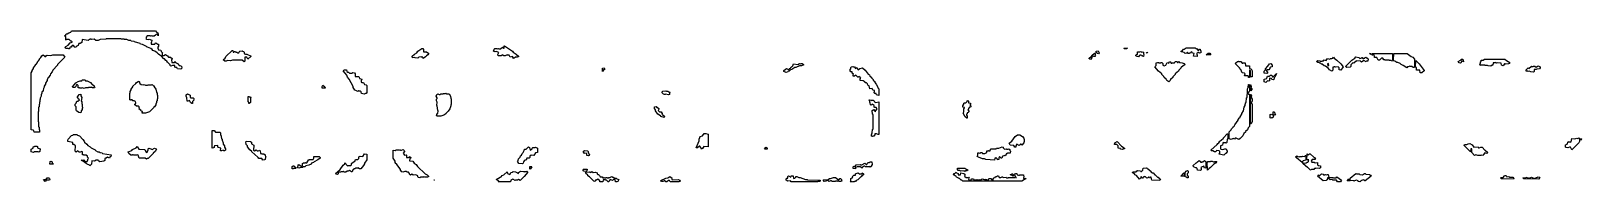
# Model space of a CAD drawing. Header units: millimetres. Extents: x 0 to 14907, y 0 to 722.
# Drawn here: x 0 to 7410, y 0 to 722 of the extents above; entities that cross this region are included whole.
import ezdxf

# ---------------------------------------------------------------- set-up
doc = ezdxf.new("R2010")
doc.units = ezdxf.units.MM
doc.layers.add('K', color=7, linetype='Continuous')

msp = doc.modelspace()

# ---------------------------------------------------------------- linework, layer by layer
at = {"layer": 'K'}
for points in [[(696.2, 546.5), (692.5, 546.5), (687.6, 549.2), (686.7, 557.2), (675.4, 557.2), (667.7, 553.6), (664.8, 556.3), (664.8, 559.9), (651.4, 572.4), (649.5, 577.7), (644.8, 580.4), (637.2, 589.3), (635.3, 589.3), (622.9, 601), (621.9, 603.6), (616.2, 605.4), (608.6, 610.8), (602.9, 617.9), (591.5, 625), (581.9, 628.6), (578.1, 634), (572.4, 637.5), (557.2, 644.7), (553.4, 644.7), (551.5, 648.3), (532.5, 657.2), (522.9, 659), (521, 662.5), (494.3, 669.7), (492.4, 671.5), (479.1, 673.3), (477.2, 676.8), (467.7, 676.8), (458.2, 680.4), (446.7, 680.4), (444.8, 682.2), (431.5, 682.2), (429.6, 684), (359.2, 684), (357.3, 682.2), (330.6, 680.4), (321.1, 676.8), (309.6, 676.8), (302, 682.2), (288.6, 680.4), (286.7, 682.2), (283, 682.2), (281.1, 680.4), (277.3, 680.4), (273.5, 676.8), (244.9, 680.4), (242.1, 667), (235.4, 662.5), (227.8, 662.5), (224.9, 652.7), (215.4, 647.4), (214.5, 642.9), (208.6, 644.7), (202.9, 651.8), (197.3, 651.8), (191.6, 644.7), (187.8, 644.7), (184.9, 642), (182.1, 635.7), (180.1, 635.7), (178.2, 637.5), (168.6, 637.5), (164.8, 639.3), (163.8, 643.9), (166.7, 648.4), (178.1, 653.8), (187.7, 664.5), (196.2, 668.9), (196.2, 670.6), (193.4, 673.2), (189.6, 673.2), (187.6, 676.8), (182, 680.4), (168.7, 680.4), (166.7, 678.5), (165.7, 693.8), (159.9, 699.3), (165.7, 702.9), (168.6, 707.4), (172.4, 707.4), (180.1, 712.7), (189.6, 716.3), (193.4, 721.7), (595.4, 721.7), (599.2, 716.3), (605.9, 713.6), (605.9, 710), (607.8, 708.2), (606.8, 698), (603.8, 704.5), (599.2, 707.1), (595.4, 701.8), (587.8, 696.5), (578.2, 696.5), (576.3, 698.2), (570.6, 696.4), (568.6, 698.2), (555.4, 698.2), (550.7, 692.1), (550.7, 686.7), (548.8, 685), (551.6, 682.4), (561, 680.6), (564.9, 682.4), (577.4, 677.9), (575.4, 668.8), (573.5, 667.1), (574.5, 659.2), (591.5, 659.2), (595.3, 664.5), (597.3, 664.5), (599.2, 662.7), (603, 662.7), (604.9, 659.1), (609.7, 658.2), (609.7, 649.2), (605.9, 643.8), (605.9, 640.3), (609.7, 631.5), (620.2, 630.6), (621.1, 624.3), (628.8, 617.1), (626.9, 613.5), (626.9, 604.7), (635.3, 603.8), (643, 609.2), (651.6, 602.9), (656.3, 596.7), (662, 596.7), (663.9, 598.5), (674.5, 590.4), (674.5, 586.7), (670.7, 583.1), (673.5, 571.7), (684.8, 571.7), (686.7, 575.2), (688.7, 575.2), (690.6, 571.6), (703.1, 565.4), (703.1, 561.8), (706.8, 560), (707.8, 557.4), (711.6, 557.4), (718.3, 552.9), (720.2, 543.8), (715.4, 539.3), (699.1, 540.2), (696.2, 546.5)], [(0, 522.5), (5.7, 529.6), (5.7, 533.2), (11.4, 542.1), (11.4, 545.7), (21, 558.2), (21, 561.8), (26.7, 565.4), (30.5, 570.7), (30.5, 574.3), (36.2, 579.7), (40, 585), (40, 588.6), (47.6, 595.7), (51.5, 602.9), (58.2, 607.4), (64.9, 602.9), (65.9, 600.2), (71.5, 600.2), (73.4, 603.8), (77.2, 605.6), (94.4, 603.8), (103.9, 607.4), (153.5, 607.4), (162.1, 597.4), (125.9, 561.7), (125.9, 558.1), (104.9, 534.9), (101.1, 526), (93.5, 517), (91.6, 509.9), (85.9, 502.8), (85.9, 499.2), (80.2, 495.6), (76.4, 488.5), (76.4, 484.9), (68.8, 472.4), (68.8, 467.1), (63.1, 458.1), (63.1, 452.8), (59.2, 447.4), (57.3, 436.7), (54.5, 432.2), (51.6, 431.3), (51.6, 424.2), (47.8, 417.1), (47.8, 409.9), (44, 401), (44, 393.8), (42.1, 392), (42.1, 383.1), (40.2, 381.3), (40.2, 372.4), (38.3, 370.6), (38.3, 359.9), (36.4, 358.1), (36.4, 336.7), (34.5, 334.9), (34.5, 288.6), (36.4, 286.8), (36.4, 263.6), (38.3, 261.8), (38.3, 251.1), (40.2, 249.3), (40.2, 238.4), (15.3, 238.4), (13.3, 245.6), (10.5, 248.2), (0, 249.1), (0, 522.5)], [(1008.6, 582.2), (963, 582.2), (953.4, 578.6), (938.2, 580.4), (932.5, 576.8), (926.7, 576.8), (918, 583.2), (927.6, 592.2), (931.4, 599.3), (961, 628.8), (964, 627.9), (965, 619.9), (968.6, 619.9), (970.5, 623.4), (976.4, 623.4), (978.3, 619.9), (983.9, 619.9), (985.9, 618.1), (993.4, 618.1), (994.3, 622.5), (997.2, 625.2), (1008.7, 627), (1010.6, 625.2), (1017.3, 624.3), (1020.2, 612.7), (1023.9, 610.9), (1031.6, 610.9), (1051.7, 601), (1035.3, 587.5), (1031.5, 596.5), (1022.1, 596.5), (1021.2, 577.8), (1018.2, 575), (1008.6, 582.2)], [(1833.4, 594.7), (1821.9, 592.9), (1820.9, 601.1), (1831.5, 610.9), (1842.9, 618.1), (1848.6, 625.2), (1867.7, 637.7), (1871.6, 637.7), (1874.5, 633.2), (1875.4, 620), (1877.2, 621.7), (1888.7, 621.7), (1901.2, 613.5), (1896.4, 607.2), (1888.7, 603.6), (1884.9, 598.3), (1873.4, 591), (1871.5, 596.5), (1865.8, 596.5), (1863.9, 598.2), (1852.5, 596.5), (1848.7, 591.1), (1835.3, 592.9), (1833.4, 594.7)], [(2302.9, 595.6), (2300.1, 600), (2288.6, 596.4), (2284.8, 605.4), (2277.2, 605.4), (2275.3, 607.2), (2265.8, 603.6), (2258.2, 603.6), (2250.6, 607.2), (2246.8, 603.6), (2231.4, 603.6), (2230.5, 610), (2234.3, 618.8), (2222, 623.2), (2218.2, 621.4), (2216.3, 623.2), (2212.4, 623.2), (2209.5, 626), (2213.3, 635), (2216.3, 637.7), (2225.8, 637.7), (2229.6, 636), (2233.5, 637.7), (2235.4, 635.9), (2242.9, 635.9), (2252.5, 644.9), (2259.2, 640.4), (2260.1, 638.1), (2260.9, 645.6), (2259, 649.3), (2262, 650.2), (2300.2, 625.2), (2304, 619.8), (2317.3, 610.9), (2329.8, 599.2), (2323, 596.5), (2319.1, 596.5), (2317.2, 598.2), (2307.8, 591.1), (2302.9, 590.2), (2302.9, 595.6)], [(5059.1, 586.7), (5058.1, 589.3), (5053.2, 590.2), (5066.7, 601.1), (5067.8, 604.2), (5068.8, 593.8), (5062, 585.7), (5059.1, 586.7)], [(5085.9, 604.6), (5083, 600), (5078.2, 599.1), (5074.3, 600.9), (5073.4, 603.6), (5068.5, 604.5), (5081.1, 616.3), (5084, 613.6), (5084, 606.4), (5085.9, 604.6)], [(5098.3, 627), (5103.1, 617.1), (5100.1, 612.5), (5095.3, 613.4), (5085.7, 620.7), (5090.5, 625.2), (5098.3, 627)], [(5223.8, 641.3), (5238.4, 640.4), (5233.5, 635.7), (5222.8, 636.6), (5223.8, 641.3)], [(5298.2, 621.7), (5302, 623.5), (5305.8, 619.9), (5309.6, 621.7), (5314.5, 620.7), (5314.5, 611.8), (5316.4, 610), (5315.4, 600), (5311.5, 600), (5309.6, 603.6), (5305.8, 603.6), (5303.9, 605.4), (5298.2, 605.4), (5293.5, 602.7), (5290.6, 598.2), (5281, 600), (5279.1, 603.6), (5276.1, 604.5), (5281, 609.2), (5285.7, 610), (5286.7, 621.7), (5298.2, 621.7)], [(5333.6, 618.9), (5332.5, 616.1), (5329.5, 617), (5330.5, 619.9), (5333.6, 618.9)], [(5540.2, 616.1), (5534.4, 616.1), (5532.5, 614.3), (5528.6, 614.3), (5524.8, 619.7), (5523, 619.7), (5521.1, 616.1), (5513.4, 614.3), (5509.6, 619.7), (5496.2, 621.5), (5493.3, 624.3), (5501.9, 628.8), (5505.8, 634.2), (5509.6, 634.2), (5519.1, 641.3), (5561.1, 641.3), (5564.9, 637.7), (5568.7, 637.7), (5574.4, 630.6), (5580, 630.6), (5581.9, 634.2), (5585.9, 634.2), (5586.9, 627.9), (5588.8, 626.1), (5588.8, 617), (5581.9, 616.1), (5580, 619.7), (5574.4, 619.7), (5572.5, 616.1), (5569.7, 615.2), (5569.7, 610), (5571.6, 608.2), (5570.7, 600), (5554.3, 600.9), (5556.2, 613.5), (5549.6, 616.1), (5545.8, 621.4), (5541.1, 618.8), (5540.2, 616.1)], [(5635.4, 607.2), (5615.1, 608.1), (5623.9, 616.3), (5631.6, 616.3), (5636.4, 610), (5635.4, 607.2)], [(6164.8, 562.5), (6161, 567.9), (6157.2, 567.9), (6153.4, 571.5), (6147.7, 571.5), (6140.9, 576), (6147.7, 580.6), (6157.3, 578.8), (6159.2, 577), (6168.6, 577), (6170.5, 578.8), (6174.3, 578.8), (6178.2, 584.2), (6187.7, 580.6), (6193.4, 589.5), (6204.8, 587.7), (6206.7, 589.5), (6214.4, 589.5), (6219.1, 592.2), (6222, 596.7), (6225.9, 591.3), (6239.2, 582.4), (6257.3, 565.4), (6268.8, 551), (6258.2, 533.9), (6249.5, 536.7), (6249.5, 545.6), (6244.8, 550), (6231.5, 548.2), (6229.6, 550), (6225.9, 550), (6223.9, 548.2), (6220.2, 548.2), (6219.2, 534.9), (6214.4, 530.4), (6203.8, 536.7), (6199.1, 542.9), (6183.9, 553.6), (6178.1, 555.4), (6168.6, 562.5), (6164.8, 562.5)], [(6328.6, 598.5), (6344, 594.9), (6347.8, 589.5), (6355.3, 591.3), (6357.2, 594.9), (6359.2, 594.9), (6363, 589.5), (6366.7, 589.5), (6368.6, 591.3), (6372.4, 591.3), (6374.3, 594.8), (6378.2, 596.7), (6382.1, 591.3), (6388.8, 588.6), (6386.9, 577.7), (6380.1, 576.8), (6378.2, 575), (6366.8, 580.4), (6357.2, 573.2), (6349.6, 578.6), (6334.4, 576.8), (6332.5, 578.6), (6319.2, 567.9), (6315.4, 569.6), (6307.8, 560.8), (6305, 559.9), (6305, 552.8), (6302.1, 548.2), (6285.8, 547.3), (6280, 552.8), (6309.6, 582.3), (6323.8, 592.2), (6328.6, 598.5)], [(6401.1, 614.5), (6402.1, 609.8), (6394, 613.6), (6401.1, 614.5)], [(6530.6, 571.5), (6524.8, 571.5), (6515.3, 576.8), (6500.1, 578.6), (6498.2, 580.4), (6490.5, 580.4), (6488.6, 582.2), (6469.6, 582.2), (6467.7, 584), (6463.9, 584), (6458.1, 591.1), (6452.5, 591.1), (6443, 582.2), (6435.3, 582.2), (6429.6, 594.7), (6419, 595.6), (6419, 601), (6416.2, 607.2), (6412.5, 607.2), (6410.6, 605.4), (6407.6, 606.3), (6407.6, 613.6), (6504, 614.5), (6505, 583.2), (6509.5, 582.4), (6511.4, 614.5), (6574.4, 614.5), (6593.5, 600.2), (6601.1, 596.6), (6609.7, 586.8), (6609.7, 549.2), (6606.8, 546.5), (6602.9, 546.5), (6597.2, 551.8), (6589.6, 551.8), (6587.7, 553.6), (6580.1, 550), (6576.3, 550), (6572.5, 546.4), (6555.3, 557.2), (6545.8, 560.8), (6541.9, 566.1), (6530.6, 571.5)], [(1577.2, 431.3), (1572.5, 434), (1568.6, 434), (1566.8, 435.7), (1561.1, 432.2), (1551.5, 437.5), (1544.8, 438.4), (1544.8, 442.1), (1539, 451), (1539, 456.4), (1520, 492), (1512.4, 501), (1508.6, 509.9), (1501, 520.6), (1491.4, 531.4), (1494.3, 534.1), (1498.2, 535.9), (1507.8, 535.9), (1508.8, 527.9), (1513.5, 525.2), (1517.3, 525.2), (1521.1, 519.9), (1534.3, 519.9), (1538.2, 523.5), (1545.9, 521.6), (1548.8, 517.1), (1548.8, 506.4), (1553.4, 502.1), (1555.3, 503.8), (1564.9, 503.8), (1567.8, 501.1), (1568.8, 494.9), (1581.2, 492.2), (1577.3, 483.1), (1577.3, 477.9), (1580.1, 475.2), (1587.8, 475.2), (1593.5, 466.3), (1601.1, 464.5), (1604, 461.8), (1604, 427.8), (1601.1, 423.2), (1597.3, 423.2), (1591.5, 419.7), (1579.1, 422.4), (1577.2, 431.3)], [(2729.5, 544), (2738.3, 544.9), (2741.2, 538.5), (2735.4, 534.9), (2730.5, 528.4), (2729.5, 544)], [(3597.2, 528.6), (3596.2, 533.2), (3608.7, 543.1), (3620.1, 536), (3625.8, 543.1), (3628.6, 544), (3631.5, 550.2), (3635.3, 550.2), (3640, 554.6), (3642.9, 564.5), (3663.9, 560.9), (3671.5, 566.3), (3677.2, 564.5), (3679.1, 566.3), (3684.9, 566.3), (3689.7, 563.6), (3691.7, 559.9), (3681.1, 555.4), (3671.6, 555.4), (3654.4, 546.5), (3648.7, 546.5), (3635.4, 537.5), (3627.8, 535.8), (3622.1, 530.4), (3616.4, 528.6), (3614.4, 525), (3607.7, 524.1), (3597.2, 528.6)], [(4037.2, 423.2), (4031.5, 423.2), (4028.6, 426), (4028.6, 429.6), (4030.5, 431.4), (4029.5, 437.5), (4021.9, 439.3), (4021, 443.8), (4018.2, 446.5), (4007.6, 445.6), (4003.8, 459.9), (3998.1, 463.5), (3996.2, 468.8), (3991.5, 473.2), (3985.7, 473.2), (3984.8, 477.7), (3976.3, 484), (3961.9, 484.9), (3961.9, 493.9), (3963.8, 495.7), (3961, 500.1), (3955.4, 503.6), (3953.5, 501.8), (3949.6, 501.8), (3940.1, 510.7), (3934.4, 505.4), (3927.6, 506.3), (3927.6, 513.6), (3929.5, 515.3), (3923.8, 520.6), (3923.8, 525.9), (3917.2, 526.8), (3912.4, 535), (3916.2, 540.3), (3916.2, 547.5), (3919.1, 550.2), (3926.8, 552), (3928.7, 550.2), (3934.4, 550.2), (3938.2, 543.1), (3945.9, 546.7), (3951.6, 536), (3959.1, 543.1), (3972.5, 544.9), (3984.9, 535), (4000.2, 515.4), (4005.9, 511.8), (4007.8, 506.4), (4015.4, 501.1), (4015.4, 497.5), (4023.1, 490.4), (4023.1, 486.8), (4030.7, 479.6), (4030.7, 476.1), (4038.3, 467.1), (4045.9, 452.8), (4045.9, 449.3), (4049.7, 445.7), (4049.7, 413.4), (4040, 417), (4037.2, 423.2)], [(5375.2, 556.4), (5375.2, 568.9), (5382, 571.7), (5385.9, 571.7), (5387.8, 569.9), (5397.2, 569.9), (5399.1, 571.7), (5403, 571.7), (5407.8, 567.1), (5407.8, 558.2), (5414.4, 555.6), (5421, 558.2), (5427.7, 571.7), (5435.3, 568.1), (5439.1, 575.2), (5442.1, 574.3), (5446.8, 568.1), (5450.5, 568.1), (5452.4, 569.9), (5463.8, 569.9), (5465.7, 575.2), (5475.4, 575.2), (5477.3, 571.7), (5481, 571.7), (5482.9, 575.2), (5484.9, 575.2), (5486.8, 571.6), (5500.1, 569.9), (5509.7, 566.3), (5512.6, 563.5), (5510.7, 558.1), (5505.9, 557.2), (5493.5, 545.6), (5493.5, 543.8), (5484, 534.9), (5482.1, 529.5), (5466.9, 517), (5466.9, 513.5), (5455.4, 502.8), (5455.4, 499.2), (5444, 490.2), (5442.1, 484.9), (5435.3, 478.6), (5426.7, 484.9), (5422.9, 492), (5413.3, 499.2), (5411.4, 504.5), (5401.9, 513.5), (5401.9, 517), (5386.7, 529.5), (5369.5, 551), (5375.2, 556.4)], [(5782.9, 533.1), (5779.1, 536.7), (5777.2, 542), (5773.3, 543.8), (5773.3, 545.6), (5752.3, 567.1), (5757.2, 571.7), (5761, 571.7), (5762.9, 575.2), (5766.7, 575.2), (5768.7, 577.1), (5770.6, 575.2), (5780.1, 575.2), (5785.9, 568.1), (5789.6, 568.1), (5791.5, 569.9), (5801.1, 569.9), (5803, 555.6), (5821.2, 554.7), (5821.2, 542.2), (5829.7, 541.3), (5834.5, 531.4), (5834.5, 502.7), (5826.7, 502.7), (5826.7, 533.1), (5822.1, 533.9), (5821.1, 499.1), (5817.1, 499.1), (5817.1, 502.8), (5814.3, 507.2), (5798.1, 508.1), (5800, 517.1), (5797.2, 519.7), (5786.7, 522.4), (5782.9, 529.6), (5782.9, 533.1)], [(5923, 566.3), (5929.7, 558.2), (5929.7, 550.9), (5921.1, 548.3), (5918.3, 545.6), (5918.3, 542.1), (5913.5, 535.7), (5905.8, 535.7), (5901.2, 533.1), (5906.9, 524.3), (5906.9, 520.6), (5903.9, 517.9), (5891.4, 520.6), (5891.4, 529.6), (5897.1, 536.8), (5897.1, 540.3), (5908.6, 552.9), (5916.2, 565.4), (5923, 566.3)], [(6199.1, 566.1), (6194.5, 565.2), (6195.4, 555.6), (6200, 556.5), (6199.1, 566.1)], [(6616.2, 580.7), (6632.6, 565.4), (6655.4, 533.2), (6655.4, 531.3), (6644.9, 521.5), (6636.2, 522.4), (6635.2, 534), (6619, 534.9), (6619, 547.4), (6615.2, 549.2), (6616.2, 580.7)], [(6822.9, 568.8), (6819, 576.1), (6829.6, 582.3), (6833.4, 587.7), (6841.1, 587.7), (6844, 576), (6843, 575), (6833.5, 578.6), (6832.6, 570.6), (6829.7, 567.9), (6822.9, 568.8)], [(6959.1, 557.2), (6947.7, 557.2), (6945.8, 559), (6924.9, 559), (6922.9, 557.1), (6921.9, 560), (6925.7, 568.9), (6925.7, 574.3), (6927.6, 576.1), (6927.6, 581.5), (6938.2, 582.4), (6943.9, 587.7), (7041.1, 587.7), (7048.7, 580.6), (7065, 570.7), (7062.1, 566.1), (7058.2, 564.3), (7044.8, 562.5), (7042.9, 564.3), (7039.2, 564.3), (7033.5, 555.4), (7024.8, 558.1), (7023.8, 567.9), (7004.9, 569.7), (7001, 567.9), (6997.2, 571.4), (6995.4, 569.7), (6985.9, 569.7), (6984, 559), (6980.1, 559), (6974.4, 553.6), (6961, 555.4), (6959.1, 557.2)], [(7157.2, 530.4), (7153.4, 528.6), (7151.5, 530.4), (7143.8, 530.4), (7142.8, 536.8), (7153.4, 544.9), (7155.3, 543.1), (7168.7, 553.8), (7170.6, 552), (7176.3, 552), (7178.2, 553.8), (7183.9, 553.8), (7191.5, 548.5), (7201, 555.6), (7209.7, 551.1), (7209.7, 545.6), (7206.8, 541.1), (7193.5, 539.3), (7191.6, 537.5), (7182.1, 537.5), (7181.1, 527.8), (7178.2, 525), (7164.8, 526.8), (7157.2, 530.4)], [(233.4, 448.2), (231.5, 450), (225.7, 450), (224.8, 461.7), (220.1, 466.1), (215.4, 463.5), (213.5, 456.3), (208.7, 451.8), (199.1, 451.8), (198.1, 454.6), (214.3, 473.4), (225.8, 480.6), (235.3, 484.2), (242.9, 484.2), (244.8, 487.7), (258.3, 487.7), (260.2, 484.2), (267.7, 484.2), (284.9, 475.2), (290.6, 468.1), (292.5, 468.1), (301.2, 460), (301.2, 456.4), (305, 452.8), (304, 450), (294.4, 450), (288.7, 453.6), (286.8, 451.8), (275.4, 451.8), (273.5, 450), (260.1, 450), (254.4, 446.4), (244.9, 450), (241.1, 448.2), (233.4, 448.2)], [(516.2, 347.4), (518.1, 352.8), (516.2, 354.5), (516.2, 359.9), (513.4, 362.5), (503.9, 362.5), (495.2, 368.8), (495.2, 372.5), (499.1, 374.3), (500.9, 377.8), (499.1, 384.9), (492.5, 387.5), (486.7, 387.5), (482.9, 392.9), (477.3, 392.9), (475.4, 391.1), (472.4, 392), (472.4, 424.3), (474.3, 426.1), (474.3, 433.2), (478.1, 440.3), (478.1, 443.9), (485.7, 454.6), (485.7, 458.2), (501, 470.7), (503.8, 475.2), (511.5, 480.6), (515.3, 480.6), (517.3, 482.5), (520.2, 470.7), (526.8, 466.3), (536.3, 464.5), (540.1, 466.3), (547.7, 462.7), (557.2, 462.7), (559.1, 464.5), (576.3, 464.5), (578.2, 466.3), (585.9, 459.2), (587.8, 459.2), (588.8, 454.6), (596.4, 443.9), (598.3, 435), (600.2, 433.2), (600.2, 427.9), (602.1, 426.1), (602.1, 417.1), (604, 415.4), (604, 397.4), (602.1, 395.6), (602.1, 388.5), (600.2, 386.7), (600.2, 379.6), (596.4, 372.4), (596.4, 368.8), (590.6, 359.9), (585, 356.3), (585, 354.6), (566.8, 335.8), (547.7, 328.6), (531.4, 329.5), (533.3, 336.7), (526.7, 339.3), (524.8, 342.9), (516.2, 347.4)], [(1390.5, 456.4), (1393.4, 462.8), (1404, 454.7), (1405.9, 451), (1404.9, 448.2), (1390.5, 449.1), (1390.5, 456.4)], [(5774.3, 307.4), (5777.1, 308.2), (5777.1, 311.8), (5784.8, 324.3), (5784.8, 327.8), (5792.4, 340.3), (5796.2, 358.2), (5800, 365.3), (5800, 372.5), (5801.9, 374.3), (5801.9, 377.9), (5805.7, 379.7), (5807.6, 402.9), (5809.5, 404.6), (5809.5, 418.9), (5811.4, 420.7), (5811.4, 445.7), (5815.2, 451.1), (5817.2, 465.4), (5820.2, 466.3), (5821.2, 434.9), (5817.3, 429.6), (5817.3, 426), (5813.6, 422.5), (5816.3, 419.9), (5821.2, 419), (5821.2, 265.3), (5815.4, 258.1), (5811.6, 249.2), (5802.1, 242), (5802.1, 238.5), (5794.5, 231.3), (5788.8, 220.6), (5776.4, 207.2), (5770.6, 203.6), (5757.2, 209), (5753.5, 209), (5749.6, 205.4), (5743.9, 207.2), (5734.4, 203.6), (5723.8, 206.3), (5723.8, 240.4), (5733.3, 249.3), (5735.3, 254.6), (5742.9, 261.8), (5742.9, 263.6), (5748.6, 267.2), (5750.5, 272.5), (5767.6, 295.7), (5767.6, 299.3), (5774.3, 307.4)], [(5826.7, 463.6), (5827.8, 464.6), (5828.8, 454.5), (5826.7, 454.5), (5826.7, 463.6)], [(5832.6, 442.1), (5827.6, 435.5), (5827.6, 452.2), (5832.6, 445.7), (5832.6, 442.1)], [(5917.2, 505.6), (5921, 510.9), (5928.7, 510.9), (5931.6, 502.9), (5934.4, 502), (5949.6, 518.1), (5950.7, 517.1), (5943, 501), (5939.2, 497.4), (5937.3, 490.3), (5934.4, 487.5), (5927.6, 490.2), (5926.7, 494.7), (5917.3, 496.4), (5916.4, 483.1), (5911.5, 482.2), (5907.7, 483.9), (5900.1, 475), (5891.4, 479.5), (5891.4, 492.2), (5898.2, 493.1), (5900.1, 491.3), (5904.8, 495.7), (5907.6, 505.6), (5917.2, 505.6)], [(215.2, 359.9), (211.4, 363.5), (211.4, 372.5), (215.2, 376.1), (218.1, 385.9), (223.9, 385.9), (232.3, 392.1), (224.8, 397.4), (224.8, 401), (220.9, 404.6), (229.6, 418.1), (237.3, 419.9), (238.3, 411.8), (242.1, 404.6), (240.2, 386.8), (242.1, 385), (242.1, 374.3), (244, 372.5), (244, 360), (245.9, 358.2), (245.9, 352.8), (244, 351), (244, 343.8), (240.2, 342), (240.2, 334.9), (238.3, 331.3), (227.7, 332.2), (217.2, 340.2), (215.2, 343.9), (215.2, 359.9)], [(757.2, 389.3), (749.6, 385.7), (746.7, 386.7), (744.8, 402.8), (741, 409.9), (741, 417.1), (747.7, 421.7), (760.2, 415.4), (760.2, 404.6), (763, 402), (774.4, 402), (777.3, 399.3), (777.3, 393.9), (779.3, 392.1), (771.6, 384.9), (771.6, 375.9), (767.7, 375.9), (761.9, 379.5), (757.2, 389.3)], [(1040, 381.3), (1038.1, 383.1), (1038.1, 408.2), (1041.1, 409.2), (1043, 407.4), (1048.8, 407.4), (1049.7, 402.8), (1047.8, 401), (1047.8, 379.5), (1043, 375), (1040, 375.9), (1040, 381.3)], [(1937.1, 318.9), (1939, 320.7), (1939, 326.1), (1942.9, 327.9), (1944.8, 340.3), (1942.9, 342), (1941, 363.5), (1939, 365.3), (1940.9, 381.4), (1937.1, 388.5), (1937.1, 395.7), (1941, 399.3), (1941, 402.8), (1935.2, 409.9), (1939.1, 418.9), (1943.9, 421.7), (1949.7, 418.1), (1953.4, 418.1), (1957.2, 421.7), (1968.6, 421.7), (1970.5, 423.4), (1980.1, 423.4), (1982, 425.3), (1985.9, 421.7), (1997.3, 421.7), (2004, 410), (2005.9, 399.3), (2007.8, 397.5), (2007.8, 370.6), (2005.9, 368.8), (2005.9, 363.5), (2000.2, 349.2), (1992.6, 338.5), (1981.2, 327.8), (1981.2, 326), (1972.5, 319.7), (1957.3, 314.3), (1939.1, 315.2), (1937.1, 318.9)], [(3031.6, 419.7), (3029.7, 417.9), (3025.8, 417.9), (3021.9, 419.7), (3015.2, 426), (3015.2, 431.4), (3018.2, 434.2), (3033.5, 435.9), (3035.4, 434.2), (3043, 434.2), (3046.8, 430.6), (3050.7, 430.6), (3051.6, 426), (3049.7, 424.2), (3049.7, 418.8), (3044.9, 416.1), (3031.6, 419.7)], [(4015.2, 226), (4019.1, 235), (4021, 251.1), (4022.9, 252.9), (4022.9, 322.4), (4021, 324.2), (4021, 331.3), (4019, 333.1), (4019, 342.1), (4025.8, 346.7), (4030.6, 338.6), (4035.3, 336), (4036.2, 342.1), (4041.9, 349.2), (4037.2, 355.4), (4031.5, 355.4), (4028.6, 358.1), (4027.6, 366.1), (4018.2, 371.4), (4014.4, 367.9), (4011.4, 368.8), (4009.5, 377.8), (4007.6, 379.5), (4007.6, 384.9), (4003.8, 392.1), (4004.8, 393.1), (4014.4, 391.3), (4016.3, 389.6), (4018.2, 391.3), (4023.9, 391.3), (4028.7, 388.6), (4031.6, 382.3), (4035.4, 380.6), (4049.7, 383.3), (4049.7, 227.7), (4046.8, 226.8), (4039.1, 230.4), (4031.6, 230.4), (4030.7, 226), (4025.9, 219.7), (4022, 219.7), (4020.1, 217.9), (4015.2, 218.8), (4015.2, 226)], [(4470.5, 304.5), (4462.9, 311.7), (4453.3, 329.6), (4457.1, 335), (4457.1, 351.1), (4459, 352.9), (4459, 356.3), (4451.4, 358.1), (4451.4, 363.6), (4457.1, 372.5), (4457.1, 376.1), (4460.1, 378.8), (4465.8, 378.8), (4472.4, 385), (4472.4, 388.6), (4475.4, 389.5), (4478.3, 386.8), (4478.3, 377.9), (4487.8, 376.1), (4487.8, 370.6), (4485.9, 368.9), (4489.7, 363.6), (4489.7, 359.9), (4486.8, 357.2), (4483, 357.2), (4478.3, 351), (4478.3, 347.4), (4476.4, 345.6), (4482.1, 336.7), (4477.3, 332.2), (4472.6, 331.3), (4472.6, 326), (4468.8, 324.2), (4468.8, 318.9), (4472.6, 315.4), (4472.6, 304.5), (4470.5, 304.5)], [(5834.5, 288.5), (5828.7, 277.7), (5826.7, 277.7), (5826.7, 417.2), (5829.7, 418.1), (5830.7, 409.9), (5828.8, 408.1), (5828.8, 404.6), (5834.5, 395.7), (5834.5, 388.5), (5828.8, 376.1), (5834.5, 374.3), (5834.5, 288.5)], [(3008.6, 312.5), (3006.7, 316.1), (2994.3, 324.2), (2982.9, 340.3), (2982.9, 345.6), (2979.1, 351), (2978.1, 359.1), (2985.9, 361), (2989.7, 355.6), (2993.5, 355.6), (3000.2, 351.1), (3000.2, 347.4), (2996.4, 342.1), (3003, 335.9), (3010.6, 335.9), (3015.4, 327.8), (3013.6, 322.5), (3018.2, 321.7), (3026.9, 315.3), (3024.9, 308), (3008.6, 312.5)], [(5941.1, 333.2), (5943, 326.1), (5946.9, 320.6), (5938.2, 319.7), (5935.4, 317), (5932.6, 307.2), (5926.8, 307.2), (5924.9, 305.4), (5920, 306.3), (5920, 322.5), (5924.9, 323.4), (5934.3, 319.9), (5935.2, 335), (5938.2, 336), (5941.1, 333.2)], [(239.8, 104.7), (252.5, 105.6), (257.3, 101.1), (258.3, 96.8), (260.1, 98.4), (267.7, 98.4), (270.5, 101.1), (272.4, 111.8), (274.3, 113.5), (270.5, 118.8), (270.5, 124.2), (263.9, 128.6), (252.4, 128.6), (250.5, 130.4), (246.7, 130.4), (245.7, 143.8), (242.9, 146.4), (235.4, 142.9), (229.6, 142.9), (223.9, 148.2), (216.3, 142.9), (211.4, 147.4), (213.3, 172.4), (204.8, 178.6), (200, 179.5), (199.1, 189.3), (175.2, 193.8), (175.2, 201), (177.2, 204.7), (193.4, 221.6), (200, 224.3), (201, 227), (220.2, 227), (222.1, 223.4), (231.6, 219.9), (247.8, 202.9), (253.5, 195.7), (255.4, 190.4), (266.8, 181.4), (271.6, 175.2), (283, 168.1), (286.8, 162.7), (305.9, 153.8), (307.8, 150.2), (319.2, 144.9), (324.9, 144.9), (330.6, 141.3), (340.2, 139.5), (342.1, 135.9), (383.1, 129.7), (381.1, 122.4), (377.3, 120.6), (377.3, 117), (374.4, 114.3), (364.9, 117.9), (359.2, 114.3), (355.4, 114.3), (352.6, 111.7), (352.6, 102.7), (347.8, 100), (328.6, 96.5), (321.9, 101), (321, 103.6), (311.6, 103.6), (303.9, 100), (290.7, 101.8), (289.7, 84.9), (282.1, 79.5), (281.1, 76.7), (279.1, 80.4), (267.7, 85.8), (263.9, 89.3), (260, 89.3), (256.2, 94.7), (239.8, 104.7)], [(906.7, 161.7), (896.2, 164.3), (893.3, 167), (893.3, 172.4), (890.5, 175), (877.3, 173.3), (874.5, 168.8), (874.5, 165.3), (871.6, 162.5), (864.8, 161.6), (865.7, 246.7), (875.4, 246.7), (881.1, 237.7), (902, 237.7), (905, 235), (905, 227.8), (908.8, 218.9), (908.8, 213.6), (910.7, 211.8), (910.7, 206.4), (912.6, 204.6), (912.6, 199.3), (918.3, 186.8), (918.3, 181.4), (924, 172.5), (924, 167.1), (929.7, 158.2), (929.7, 152.8), (924.9, 148.2), (921, 148.2), (917.2, 151.8), (909.6, 148.2), (904.7, 149.2), (906.7, 161.7)], [(3200, 165.3), (3195.3, 171.5), (3193.5, 171.5), (3183.9, 162.5), (3177.1, 163.4), (3192.4, 197.5), (3192.4, 206.4), (3194.3, 208.2), (3196.2, 217.2), (3208.6, 219.9), (3216.2, 232.4), (3223.9, 232.4), (3234.5, 227.9), (3234.5, 168.8), (3214.4, 169.7), (3208.7, 160.8), (3202.9, 157.1), (3200, 165.3)], [(4696.2, 175), (4677.2, 176.8), (4672.4, 185), (4685.7, 195.7), (4701.9, 218.1), (4713.4, 225.2), (4724.9, 225.2), (4736.4, 218.1), (4743.1, 210), (4743.1, 206.4), (4745, 204.6), (4745, 192), (4743.1, 190.3), (4743.1, 186.7), (4734.4, 176.8), (4730.5, 180.4), (4726.8, 180.4), (4721.1, 175), (4709.7, 180.4), (4705, 172.4), (4705, 167), (4701, 167), (4696.2, 175)], [(5666.7, 179.7), (5669.6, 184.1), (5674.3, 186.8), (5680, 195.7), (5682.9, 196.6), (5684.8, 200.2), (5686.7, 200.2), (5697.1, 210), (5697.1, 211.8), (5715.3, 230.6), (5717.3, 230.6), (5718.3, 206.3), (5714.5, 204.5), (5712.6, 188.5), (5709.6, 185.7), (5707.7, 187.5), (5700.1, 187.5), (5696.3, 189.3), (5693.5, 184.9), (5691.6, 175.9), (5682.1, 172.4), (5682.1, 160), (5684.9, 157.4), (5694.4, 155.6), (5703.9, 159.2), (5709.7, 159.2), (5714.5, 147.5), (5714.5, 143.8), (5707.8, 135.7), (5705.9, 135.7), (5698.2, 128.6), (5676.1, 133.1), (5680, 140.3), (5680, 145.6), (5677.2, 148.2), (5664, 150), (5660.2, 144.7), (5654.4, 144.7), (5646.7, 148.2), (5639.1, 148.2), (5636.2, 152.8), (5666.7, 179.7)], [(12.4, 169.9), (16.3, 169.9), (18.2, 171.7), (27.8, 171.7), (30.7, 168.9), (30.7, 163.6), (33.5, 160.9), (44, 158.2), (42.1, 145.6), (37.2, 142.9), (33.4, 144.7), (16.3, 144.7), (12.5, 141.1), (0, 143.8), (0, 156.4), (9.5, 161.8), (9.5, 167.1), (12.4, 169.9)], [(507.7, 130.4), (503.9, 128.6), (490.5, 128.6), (488.6, 130.4), (484.9, 130.4), (483, 128.6), (477.2, 128.6), (466.7, 136.7), (464.7, 143.9), (481, 150.2), (484.8, 155.6), (501.9, 162.7), (507.7, 169.9), (515.4, 157.4), (544, 155.6), (548.8, 143.9), (551.5, 141.3), (556.2, 143.9), (556.2, 149.3), (560, 151.1), (560, 158.2), (562.9, 161), (572.5, 159.2), (578.2, 155.6), (589.6, 160.9), (597.3, 159.1), (600.2, 156.4), (592.6, 145.6), (583.1, 138.5), (583.1, 136.7), (559.2, 112.5), (555.4, 112.5), (551.5, 108.9), (545.8, 114.3), (517.2, 114.3), (514.3, 118.8), (512.4, 127.7), (507.7, 130.4)], [(1106.7, 108.1), (1102, 112.5), (1088.6, 112.5), (1085.7, 117), (1082.9, 117.9), (1055.2, 143.8), (1055.2, 145.6), (1045.7, 154.5), (1034.3, 168.8), (1034.3, 172.4), (1028.6, 179.6), (1028.6, 183.1), (1026.7, 184.9), (1027.6, 194.9), (1048.7, 193.1), (1053.5, 190.4), (1053.5, 183.2), (1065, 176.1), (1063.1, 152.8), (1067.7, 148.5), (1075.3, 153.8), (1081.1, 148.4), (1084.8, 148.4), (1092.5, 152), (1095.4, 149.3), (1096.4, 135.9), (1100.1, 135.9), (1102, 134.2), (1111.6, 134.2), (1118.3, 129.6), (1118.3, 126.1), (1122.1, 120.7), (1120.2, 118.8), (1118.3, 108.1), (1115.4, 105.4), (1106.7, 104.5), (1106.7, 108.1)], [(1847.6, 29.5), (1839.1, 34), (1825.8, 32.2), (1820.1, 37.5), (1812.5, 32.1), (1807.6, 36.7), (1807.6, 40.3), (1802.9, 46.5), (1797.2, 46.5), (1793.4, 50), (1785.8, 50), (1776.3, 46.4), (1771.5, 49.2), (1765.7, 56.3), (1765.7, 59.9), (1761.9, 65.2), (1748.6, 81.3), (1746.7, 86.7), (1742.9, 88.4), (1739, 93.8), (1739, 99.2), (1733.4, 109.9), (1729.5, 113.5), (1730.5, 152), (1740.1, 150.2), (1743.9, 153.8), (1759.2, 153.8), (1762.9, 152), (1764.9, 153.8), (1766.8, 152), (1770.6, 152), (1778.2, 155.6), (1783, 151.1), (1785, 145.6), (1777.4, 138.5), (1784, 128.8), (1791.6, 130.6), (1794.5, 127.9), (1794.5, 117.2), (1802.9, 116.3), (1807.6, 118.9), (1808.6, 121.7), (1813.5, 119), (1815.5, 115.3), (1809.7, 111.7), (1807.8, 101.1), (1824, 100.2), (1830.6, 90.4), (1840.2, 83.2), (1845.9, 74.3), (1883, 39.5), (1892.5, 34.1), (1901.2, 26), (1894.4, 23.2), (1881, 23.2), (1877.3, 25), (1875.4, 23.2), (1862, 23.2), (1858.2, 19.7), (1850.5, 21.5), (1847.6, 24.2), (1847.6, 29.5)], [(2323.8, 99.2), (2327.6, 102.9), (2329.5, 110), (2337.2, 118.9), (2339.1, 124.3), (2342.9, 127.9), (2346.7, 136.8), (2350.5, 140.4), (2356.2, 151.1), (2357.2, 157.4), (2364.8, 157.4), (2376.3, 168.1), (2381.1, 165.4), (2384, 152.1), (2394.3, 158.2), (2394.3, 161.8), (2397.2, 164.5), (2408.6, 164.5), (2410.6, 166.3), (2419.2, 161.8), (2419.2, 140.2), (2410.6, 139.3), (2403, 126.8), (2389.6, 128.6), (2383.1, 124.2), (2383.1, 117), (2380.1, 114.3), (2368.7, 114.3), (2365.9, 104.5), (2359.2, 103.6), (2356.4, 101), (2352.6, 95.6), (2351.6, 89.3), (2347.7, 87.5), (2329.5, 88.4), (2329.5, 92.1), (2323.8, 99.2)], [(2655.2, 125.9), (2655.2, 134.9), (2652.5, 137.5), (2644.8, 135.7), (2638.1, 145.7), (2644.8, 150.2), (2658.2, 148.4), (2661.2, 145.7), (2661.2, 142.1), (2664.9, 135), (2668.8, 131.4), (2665.9, 126.8), (2662, 125), (2655.2, 125.9)], [(3504.7, 161.8), (3511.6, 166.3), (3516.4, 160), (3516.4, 156.3), (3506.7, 156.3), (3504.7, 161.8)], [(4555.3, 110.7), (4545.8, 110.7), (4526.7, 117.9), (4520, 122.4), (4523.8, 127.8), (4523.8, 138.6), (4528.7, 139.5), (4532.5, 137.7), (4538.2, 141.3), (4544, 141.3), (4545.9, 135.9), (4557.2, 135.9), (4565.7, 140.4), (4566.7, 148.4), (4572.4, 148.4), (4574.4, 150.3), (4576.3, 148.4), (4581.9, 148.4), (4582.9, 152.9), (4587.7, 159.2), (4610.5, 159.2), (4612.4, 160.9), (4623.9, 160.9), (4639.1, 168.1), (4644, 167.2), (4644, 163.6), (4650.6, 157.4), (4658.2, 159.2), (4660.1, 157.4), (4667.7, 157.4), (4671.5, 159.2), (4676.4, 154.6), (4676.4, 151.1), (4680.2, 147.5), (4678.3, 138.4), (4665.9, 137.5), (4663.9, 135.7), (4662, 137.5), (4654.4, 125), (4650.6, 126.8), (4640.2, 122.4), (4640.2, 117), (4637.3, 114.3), (4635.3, 114.3), (4627.7, 121.4), (4623.1, 113.5), (4623.1, 108.1), (4618.1, 105.3), (4617.2, 109.9), (4613.4, 111.7), (4610.5, 116.1), (4608.7, 116.1), (4604, 113.5), (4603, 103.6), (4561, 107.2), (4555.3, 110.7)], [(5218.3, 164.5), (5225.1, 159.9), (5212.5, 155.4), (5205.7, 156.3), (5204.8, 160.7), (5194.3, 161.6), (5194.3, 172.4), (5187.7, 178.6), (5177.1, 179.5), (5178.1, 187.7), (5189.6, 193.1), (5210.6, 171.6), (5217.3, 167.2), (5218.3, 164.5)], [(6902, 130.4), (6896.3, 126.8), (6883.8, 140.3), (6883.8, 158.1), (6878.3, 158.1), (6877.3, 144.5), (6845.6, 176.1), (6852.5, 178.8), (6860.1, 178.8), (6865.8, 182.4), (6873.4, 184.2), (6885.9, 177.9), (6892.5, 166.3), (6913.5, 168.1), (6915.4, 162.7), (6919.1, 162.7), (6926.7, 166.3), (6932.5, 166.3), (6945.9, 152), (6947.8, 152), (6960.2, 140.3), (6955.4, 135.7), (6945.8, 139.3), (6939.2, 131.3), (6938.3, 126.8), (6928.7, 128.6), (6926.8, 126.8), (6912.5, 125.9), (6902, 130.4)], [(7349.6, 166.1), (7342, 162.5), (7334.3, 164.3), (7331.4, 167), (7331.4, 177.9), (7339.1, 181.5), (7343.9, 193.2), (7345.9, 191.3), (7353.5, 191.3), (7355.3, 189.6), (7358.1, 192.1), (7361, 207.4), (7376.3, 205.6), (7385.8, 209.2), (7389.6, 207.4), (7395.4, 211), (7398.3, 208.2), (7398.3, 193.9), (7394.5, 186.7), (7361, 153.5), (7355.3, 166.1), (7349.6, 166.1)], [(7409.8, 204.6), (7404.8, 199.9), (7404.8, 207.4), (7409.8, 204.6)], [(107, 84.9), (89.5, 84.9), (91.4, 97.5), (96.3, 100.3), (101.2, 95.7), (101.2, 92.1), (107, 84.9)], [(1252.5, 77), (1256.3, 77), (1266.9, 67.1), (1265.9, 64.3), (1254.4, 64.3), (1252.5, 62.5), (1247.6, 63.4), (1247.6, 74.3), (1252.5, 77)], [(1279.1, 84.2), (1290.6, 75.2), (1294.3, 75.2), (1297.1, 77.9), (1297.1, 88.6), (1302, 91.3), (1309.6, 91.3), (1311.5, 93.1), (1313.5, 91.3), (1317.2, 91.3), (1326.7, 107.4), (1330.6, 105.6), (1332.4, 107.4), (1347.7, 107.4), (1350.5, 113.5), (1351.4, 121.7), (1376.3, 121.7), (1381.2, 117.1), (1381.2, 113.5), (1370.6, 105.4), (1353.5, 96.5), (1349.7, 92.9), (1340.2, 89.3), (1338.3, 85.8), (1326.8, 80.4), (1313.5, 76.8), (1307.7, 73.2), (1302, 73.2), (1296.3, 69.7), (1288.7, 69.7), (1279.2, 66.1), (1274.3, 67), (1276.2, 81.4), (1279.1, 84.2)], [(1476.2, 60), (1491.5, 79.7), (1499.1, 86.8), (1500, 91.4), (1511.6, 77), (1515.3, 78.8), (1526.7, 78.8), (1531.4, 81.4), (1531.4, 88.6), (1540.1, 96.7), (1546.7, 97.5), (1549.5, 107.4), (1561, 107.4), (1565.7, 111.8), (1566.7, 119.8), (1572.5, 123.4), (1585.8, 121.7), (1593.4, 134.2), (1604, 133.3), (1604, 106.3), (1592.6, 90.3), (1592.6, 86.7), (1588.8, 79.5), (1576.3, 62.5), (1568.6, 62.5), (1561.1, 67.9), (1559.2, 66.1), (1551.6, 66.1), (1547.8, 62.5), (1542.1, 62.5), (1540.2, 59), (1537.3, 58.1), (1534.5, 48.2), (1530.5, 48.2), (1521, 55.4), (1515.4, 51.8), (1509.7, 51.8), (1503.9, 46.5), (1496.3, 46.5), (1490.6, 50), (1488.7, 48.2), (1481.1, 48.2), (1479.2, 46.5), (1469.7, 46.5), (1466.9, 42.1), (1466.9, 38.5), (1463.9, 35.7), (1458.1, 37.5), (1455.2, 40.3), (1476.2, 60)], [(2392.6, 72.5), (2386.8, 63.5), (2383.8, 60.6), (2382.8, 74.3), (2391.6, 73.4), (2392.6, 72.5)], [(3927.6, 72.5), (3930.6, 75.3), (3932.5, 73.4), (3938.1, 73.4), (3941.9, 82.4), (3961.1, 84.2), (3963, 82.4), (3968.6, 82.4), (3983.9, 89.5), (3989.7, 84.2), (3993.4, 84.2), (3997.2, 93.1), (4004.8, 93.1), (4008.6, 96.7), (4017.3, 95.8), (4019.3, 83.1), (4015.4, 79.5), (4015.4, 76), (4010.6, 71.4), (4006.8, 75), (4004.9, 73.2), (3985.8, 73.2), (3983.9, 75), (3980.1, 75), (3971.6, 68.8), (3970.6, 66), (3961, 73.2), (3947.7, 73.2), (3939.2, 68.8), (3938.3, 62.5), (3927.6, 65.2), (3927.6, 72.5)], [(5580.1, 102), (5586.8, 97.5), (5587.8, 94.9), (5593.4, 94.9), (5595.3, 96.7), (5599.1, 96.7), (5606.8, 102), (5613.5, 95.7), (5613.5, 67), (5612.5, 66.1), (5610.6, 67.9), (5606.7, 66.1), (5602.9, 75), (5595.4, 73.2), (5588.8, 68.8), (5590.7, 65.3), (5590.7, 58.1), (5587.8, 55.4), (5572.4, 57.2), (5571.4, 65.3), (5568.6, 67.9), (5564.8, 67.9), (5557.2, 71.5), (5552.4, 76), (5552.4, 79.6), (5566.7, 91.3), (5568.6, 91.3), (5572.4, 96.6), (5580.1, 102)], [(5650.6, 85.8), (5635.4, 69.7), (5628.8, 65.2), (5627.8, 62.6), (5620, 57.1), (5619, 93.9), (5622, 98.4), (5635.3, 98.4), (5637.2, 100.2), (5643, 100.2), (5648.7, 96.7), (5654.3, 96.7), (5656.3, 98.4), (5665.1, 97.5), (5658.3, 89.3), (5650.6, 85.8)], [(6073.4, 121.7), (6075.3, 123.5), (6084.8, 121.7), (6088.7, 127.1), (6089.7, 126.1), (6089.7, 104.5), (6077.3, 101.8), (6074.5, 97.4), (6074.5, 93.8), (6072.4, 93.8), (6045.7, 115.2), (6041.9, 120.7), (6046.8, 125.3), (6052.5, 121.7), (6060.1, 119.9), (6062, 121.7), (6073.4, 121.7)], [(6100.1, 94.9), (6102.9, 97.5), (6102.9, 104.6), (6104.6, 106.3), (6095.2, 106.3), (6096.2, 134.2), (6103.9, 130.6), (6107.7, 134.2), (6111.6, 134.2), (6128.7, 118.1), (6131.6, 117.2), (6137.4, 109.9), (6134.4, 107.2), (6121.1, 107.2), (6116.4, 99.2), (6119.2, 94.9), (6130.6, 94.9), (6134.4, 91.3), (6145.9, 93.1), (6146.9, 81.4), (6151.6, 78.8), (6160.2, 77.9), (6160.2, 67), (6155.4, 64.3), (6138.2, 66.1), (6136.3, 64.3), (6132.5, 64.3), (6128.7, 59), (6117.3, 59), (6115.4, 57.2), (6110.5, 58.1), (6100.1, 69.7), (6098.2, 69.7), (6078.1, 86.7), (6076.1, 90.4), (6092.4, 91.3), (6096.3, 94.9), (6100.1, 94.9)], [(84.9, 19.9), (87.8, 17.2), (89.7, 13.5), (88.8, 9), (71.6, 9), (70.7, 4.5), (67.7, 1.8), (59, 11.7), (60.1, 12.7), (69.7, 12.7), (71.5, 11), (77.2, 19.9), (84.9, 19.9)], [(1926.7, 8.8), (1926.7, 11.1), (1927.9, 10), (1926.7, 8.8)], [(2222.8, 11.7), (2241, 23.4), (2246.7, 25.2), (2250.5, 30.6), (2258.1, 34.1), (2275.4, 48.5), (2276.4, 40.4), (2286.8, 35.9), (2289.5, 36.8), (2292.4, 44.9), (2300.1, 46.6), (2303.9, 50.2), (2315.4, 48.4), (2328.6, 41.4), (2329.5, 45.7), (2338.2, 52), (2353.5, 50.2), (2355.3, 48.5), (2357.2, 50.2), (2366.7, 50.2), (2368.7, 52.1), (2373.6, 47.5), (2356.4, 26), (2336.3, 7.1), (2328.7, 12.5), (2324.9, 9), (2315.4, 9), (2313.4, 7.1), (2302, 14.3), (2291.6, 8.1), (2290.7, 0), (2232.3, 0.9), (2234.3, 4.6), (2222.8, 11.7)], [(2636.2, 58.2), (2639.1, 60.9), (2656.4, 60.9), (2657.4, 58.1), (2655.4, 56.3), (2655.4, 52.8), (2652.5, 50), (2641, 51.8), (2636.2, 58.2)], [(2718.1, 6.3), (2707.7, 14.3), (2702, 9), (2696.4, 9), (2695.4, 4.5), (2692.5, 1.8), (2688.6, 3.6), (2667.7, 25.1), (2661, 29.5), (2661, 33.1), (2649.5, 42.1), (2651.5, 47.5), (2667.8, 48.4), (2671.5, 44.9), (2679.2, 50.3), (2684.9, 44.9), (2696.3, 46.7), (2704, 43.1), (2705, 38.6), (2707.8, 35.9), (2711.6, 35.9), (2716.4, 31.4), (2719.2, 25.2), (2728.7, 25.2), (2732.5, 19.9), (2736.3, 19.9), (2738.2, 21.7), (2740.1, 19.9), (2745.8, 19.9), (2747.7, 21.7), (2753.5, 21.7), (2755.4, 18.1), (2757.2, 18.1), (2761, 21.7), (2764.8, 21.7), (2774.4, 27), (2778.2, 23.4), (2782, 23.4), (2789.7, 18.1), (2795.4, 18.1), (2799.2, 14.5), (2807.9, 11.8), (2804, 2.7), (2799.2, 0), (2792.4, 0.9), (2791.4, 12.5), (2782.1, 12.5), (2778.2, 7.1), (2766.8, 12.5), (2762.1, 6.3), (2761.1, 0), (2757.2, 0), (2749.6, 9), (2745.8, 9), (2743.9, 10.7), (2733.5, 9.9), (2732.6, 0), (2718.1, 0.9), (2718.1, 6.3)], [(3027.7, 7.1), (3018.2, 1.8), (3012.4, 1.8), (3009.5, 6.4), (3033.4, 18.1), (3042.9, 19.9), (3052.5, 27), (3063.1, 18.9), (3061.2, 17), (3061.2, 13.6), (3063.9, 10.9), (3092.5, 12.7), (3099.2, 8.2), (3101.2, 4.6), (3100.2, 1.8), (3096.3, 1.8), (3094.4, 0), (3054.3, 0), (3050.5, 7.2), (3044.9, 7.2), (3037.3, 0), (3032.4, 0.9), (3027.7, 7.1)], [(3616.3, 3.6), (3607.6, 8.1), (3607.6, 15.4), (3610.5, 18.1), (3615.2, 19), (3615.2, 26.1), (3618.2, 28.8), (3629.6, 23.5), (3631.5, 28.8), (3641.1, 28.8), (3643, 16.3), (3648.6, 18.1), (3653.3, 22.5), (3654.3, 27), (3658.2, 27), (3667.7, 21.7), (3675.4, 21.7), (3700.1, 12.7), (3707.8, 12.7), (3709.7, 10.9), (3769.7, 8.3), (3769.7, 4.5), (3766.8, 1.8), (3759.2, 1.8), (3757.3, 0), (3630.5, 0.9), (3629.5, 5.4), (3616.3, 3.6)], [(3785.7, 10.9), (3808.6, 12.7), (3814.4, 16.3), (3820.1, 16.3), (3833.4, 21.7), (3843, 21.7), (3858.2, 11), (3861, 11.8), (3863.9, 16.3), (3867.8, 16.3), (3872.6, 11.8), (3872.6, 6.4), (3874.6, 4.6), (3869.7, 1.8), (3862, 1.8), (3860.1, 3.6), (3856.3, 1.8), (3854.3, 3.6), (3843, 3.6), (3841.1, 1.8), (3827.7, 1.8), (3823.9, 5.4), (3820.1, 5.4), (3812.5, 1.8), (3804.9, 7.2), (3797.3, 3.6), (3788.6, 2.7), (3784.8, 8.1), (3785.7, 10.9)], [(3916.2, 17.2), (3925.7, 20.7), (3923.8, 24.2), (3930.5, 32.4), (3939, 33.3), (3939, 38.6), (3942, 41.3), (3951.6, 43.1), (3959.1, 37.8), (3961, 39.5), (3968.6, 39.5), (3970.5, 43.1), (3977.3, 38.6), (3977.3, 34.9), (3969.7, 29.5), (3966.8, 25), (3964.9, 25), (3949.7, 10.8), (3942.1, 7.2), (3938.2, 1.8), (3934.4, 1.8), (3932.5, 0), (3928.6, 0), (3926.8, 1.8), (3924.9, 0), (3914.2, 0.9), (3916.2, 4.6), (3916.2, 17.2)], [(4441, 12.6), (4435.3, 16.1), (4431.5, 16.1), (4429.6, 19.7), (4421.9, 23.3), (4420, 26.8), (4410.5, 32.2), (4407.6, 34.9), (4409.5, 40.4), (4414.3, 41.3), (4420.1, 46.7), (4422.1, 43.1), (4428.8, 40.4), (4429.7, 34.2), (4441, 34.2), (4442.9, 43.1), (4456.3, 41.3), (4461.2, 36.8), (4461.2, 31.3), (4459.3, 29.6), (4461.1, 26.1), (4467.7, 21.7), (4475.3, 21.7), (4479.2, 23.5), (4482.1, 18.9), (4478.3, 15.3), (4481.1, 10.9), (4484.9, 9.2), (4490.5, 9.2), (4494.3, 14.5), (4502.1, 14.5), (4504, 11), (4519.2, 12.7), (4521.1, 10.9), (4530.6, 10.9), (4534.4, 12.7), (4536.3, 10.9), (4540.1, 10.9), (4543.9, 14.5), (4553.4, 12.7), (4555.3, 14.6), (4557.3, 12.7), (4564.9, 12.7), (4568.7, 9.2), (4574.3, 9.2), (4575.2, 13.6), (4578.2, 16.3), (4585.9, 16.3), (4591.6, 9.2), (4595.3, 9.2), (4598.1, 13.5), (4596.2, 17.1), (4599.1, 19.9), (4606.7, 21.6), (4608.6, 27), (4614.3, 27), (4616.3, 28.8), (4622.1, 28.8), (4623, 24.3), (4625.9, 21.7), (4633.4, 21.7), (4639.1, 25.2), (4643, 25.2), (4644.9, 21.7), (4658.3, 23.5), (4660.2, 19.9), (4667.7, 19.9), (4669.6, 21.7), (4703.8, 21.7), (4702.9, 27.8), (4699, 35), (4703.9, 41.3), (4709.7, 41.3), (4710.7, 35), (4717.3, 32.4), (4722.9, 32.4), (4724.8, 34.2), (4742.1, 34.2), (4743.1, 22.4), (4741.2, 20.6), (4741.2, 17.2), (4754.7, 17.2), (4734.4, 3.6), (4451.5, 4.5), (4446.7, 9), (4442.9, 9), (4441, 12.6)], [(4458.1, 53.6), (4441, 51.8), (4437.2, 55.4), (4429.6, 55.4), (4426.7, 59.9), (4426.7, 65.4), (4462, 66.3), (4471.6, 59.2), (4476.5, 58.2), (4471.6, 53.6), (4465.9, 53.6), (4462, 50), (4459.1, 50.9), (4458.1, 53.6)], [(4686.7, 39.5), (4690.6, 39.5), (4693.5, 33.2), (4690.6, 28.6), (4682.9, 34), (4677.9, 34.9), (4686.7, 39.5)], [(4710.3, 20.8), (4709.6, 21.4), (4708.9, 20.8), (4710.3, 20.8)], [(5321, 25), (5319.1, 26.8), (5312.6, 22.4), (5309.7, 17.9), (5306.7, 18.8), (5305.7, 25), (5302.1, 25), (5301.1, 18.8), (5296.3, 14.3), (5281, 30.4), (5274.3, 34.9), (5273.4, 37.6), (5260.9, 45.7), (5265.8, 48.4), (5279.1, 48.4), (5282.9, 53.8), (5286.7, 53.8), (5288.6, 55.6), (5300.2, 53.8), (5302.1, 50.2), (5305.8, 50.2), (5309.6, 55.6), (5312.4, 56.5), (5313.3, 66.3), (5328.7, 68.1), (5330.6, 66.3), (5334.5, 66.3), (5335.4, 63.6), (5350.7, 51.1), (5350.7, 49.3), (5357.3, 43.1), (5361.1, 43.1), (5368.7, 34.2), (5370.6, 34.2), (5382.1, 23.4), (5384.9, 22.5), (5389.7, 16.3), (5396.4, 13.6), (5393.5, 7.2), (5355.3, 9), (5352.4, 15.3), (5351.4, 23.2), (5347.8, 23.2), (5345.9, 19.7), (5343.8, 19.7), (5341.9, 23.2), (5338.3, 23.2), (5336.4, 19.7), (5330.5, 17.9), (5324.8, 25), (5321, 25)], [(5508.8, 27.7), (5495.3, 27.7), (5493.3, 29.6), (5501, 35), (5501, 36.8), (5507.8, 43.2), (5508.8, 27.7)], [(5527.8, 20.6), (5521.9, 20.6), (5521, 23.3), (5514.3, 24.1), (5514.3, 45.7), (5519.1, 52), (5524.9, 55.6), (5527.8, 51.1), (5527.8, 43.8), (5524, 38.5), (5524, 33.2), (5527.8, 26), (5527.8, 20.6)], [(6178.2, 30.7), (6180, 34.1), (6183.9, 35.9), (6191.5, 34.2), (6193.4, 35.9), (6197.3, 35.9), (6200.2, 22.4), (6194.5, 20.6), (6194.5, 15.3), (6190.7, 9.9), (6187.8, 7.2), (6173.4, 6.3), (6146.6, 27.8), (6150.5, 33.2), (6151.6, 34.2), (6153.5, 30.6), (6157.2, 30.6), (6164.8, 39.5), (6172.5, 37.7), (6178.2, 30.7)], [(6222, 19.9), (6235.3, 19.9), (6239.1, 25.3), (6261.2, 8.2), (6256.3, 0), (6241.9, 0.9), (6237.2, 9), (6220.1, 9), (6216.3, 12.5), (6206.7, 10.7), (6200, 17), (6200, 20.8), (6220.1, 21.7), (6222, 19.9)], [(6302.1, 5.4), (6287.5, 6.3), (6296.3, 14.6), (6298.2, 12.7), (6301.9, 12.7), (6302.9, 18.9), (6328.7, 41.3), (6332.5, 39.5), (6345.9, 39.5), (6347.8, 35.9), (6361, 34.2), (6370.5, 41.3), (6374.4, 41.3), (6376.4, 37.7), (6395.4, 35.9), (6400.2, 33.2), (6402.1, 27.8), (6374.4, 5.4), (6371.5, 6.3), (6370.5, 9), (6364.9, 10.7), (6353.5, 5.4), (6351.6, 1.8), (6347.7, 0), (6341, 2.7), (6340, 5.4), (6332.5, 8.9), (6323, 5.4), (6321.1, 1.7), (6319.1, 5.4), (6305.8, 7.2), (6303.9, 8.9), (6302.1, 5.4)], [(7020.9, 18.9), (7023.9, 21.7), (7033.4, 21.7), (7039.1, 28.8), (7042.9, 30.6), (7046.8, 30.6), (7050.6, 25.2), (7060.1, 27), (7063.9, 23.4), (7079.2, 23.4), (7084, 17.1), (7083, 14.3), (7024.8, 15.2), (7020.9, 18.9)], [(7127.6, 18.9), (7128.6, 19.9), (7140, 19.9), (7142, 23.5), (7157.2, 18.1), (7168.7, 23.5), (7182, 16.3), (7201.1, 25.2), (7205.9, 22.5), (7207.8, 18.9), (7203, 14.3), (7131.5, 15.2), (7127.6, 18.9)]]:
    msp.add_lwpolyline(points, close=True, dxfattribs=at)

doc.saveas('drawing.dxf')
